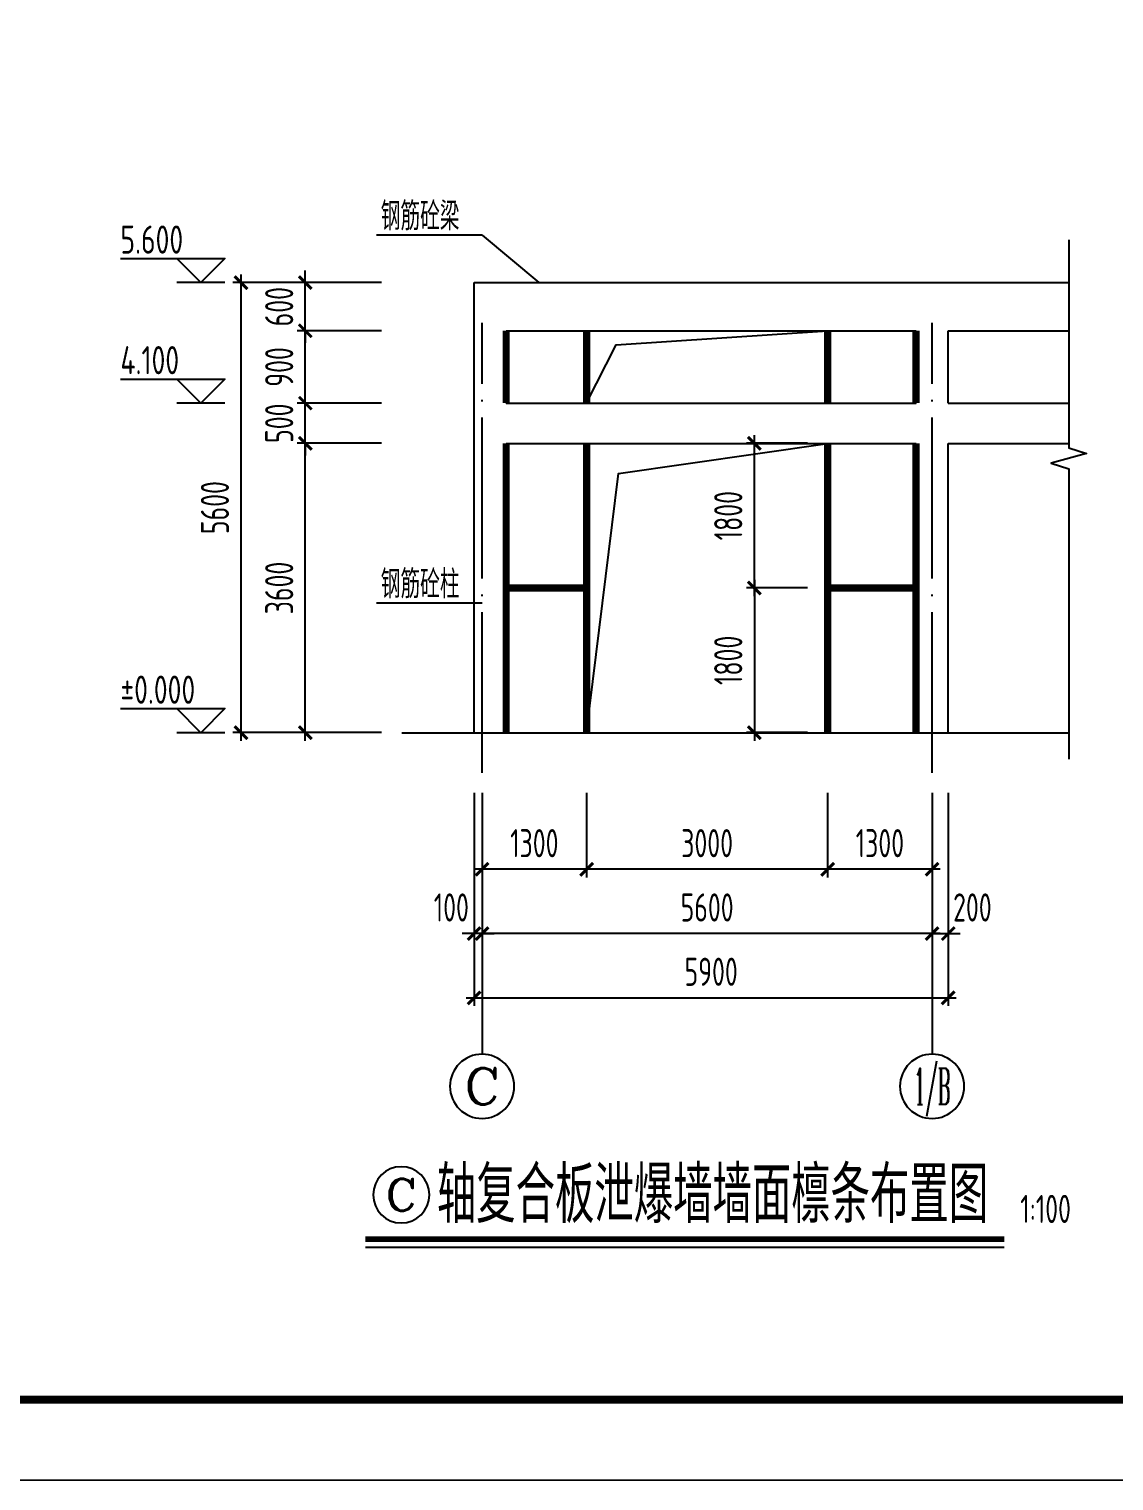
# Model space of a CAD drawing. Extents: x 287065 to 1473467, y 284802 to 344222.
# Drawn here: x 1278192 to 1291693, y 284812 to 302877 of the extents above; entities that cross this region are included whole.
import ezdxf
from ezdxf.enums import TextEntityAlignment as Align

# ---------------------------------------------------------------- set-up
doc = ezdxf.new("R2010")
doc.units = 0
doc.header["$LTSCALE"] = 1000
doc.linetypes.add('DOTE', pattern=[2.42, 2, -0.2, 0.02, -0.2])
doc.layers.get('0').update_dxf_attribs({"linetype": 'CONTINUOUS'})
doc.layers.get('DEFPOINTS').update_dxf_attribs({"linetype": 'CONTINUOUS'})
for name, color, linetype in [('AXIS', 8, 'DOTE'), ('AXIS_DIM', 3, 'CONTINUOUS'), ('AXIS_TEXT', 3, 'CONTINUOUS'), ('FRAME', 3, 'CONTINUOUS'), ('S_BEAM', 4, 'CONTINUOUS'), ('SYMB', 7, 'CONTINUOUS'), ('TEXT', 7, 'CONTINUOUS'), ('THIN', 7, 'CONTINUOUS'), ('地脚线', 7, 'CONTINUOUS'), ('填充', 8, 'CONTINUOUS'), ('柱子', 3, 'CONTINUOUS'), ('檩条', 7, 'CONTINUOUS')]:
    doc.layers.add(name, color=color, linetype=linetype)
doc.layers.add('AXIS-DIM', color=3, linetype='CONTINUOUS', lineweight=15)
doc.styles.add('_TCH_AXIS', font='COMPLEX', dxfattribs={"bigfont": 'GBCBIG'})
doc.styles.add('COMPLEX', font='COMPLEX')
doc.styles.get("Standard").update_dxf_attribs({"font": 'tssdeng.shx', "width": 0.7, "bigfont": 'hztxt.shx'})
doc.styles.add('TSSD_Dimension', font='tssdeng.shx', dxfattribs={"width": 0.7, "bigfont": 'hztxt.shx'})
doc.styles.add('TSSD_Rein', font='tssdeng.shx', dxfattribs={"width": 0.7, "bigfont": 'hztxt.shx'})
doc.dimstyles.new('TSSD_100_100', dxfattribs={"dimtxt": 350, "dimasz": 150, "dimexe": 100, "dimexo": 250, "dimgap": 150, "dimtad": 1, "dimdec": 0, "dimzin": 0, "dimdsep": 46, "dimtxsty": 'TSSD_Dimension', "dimblk": 'ARCHTICK', "dimcen": 0, "dimdle": 100, "dimclrd": 3, "dimclre": 3, "dimclrt": 7, "dimadec": 0, "dimazin": 0, "dimtfac": 1, "dimtdec": 0, "dimtix": 1, "dimtmove": 2, "dimatfit": 3, "dimfxl": 100, "dimtolj": 1, "dimtzin": 0, "dimarcsym": 0})
doc.dimstyles.new('TSSD_100_100$0', dxfattribs={"dimtxt": 350, "dimasz": 100, "dimexe": 100, "dimexo": 250, "dimgap": 100, "dimtad": 1, "dimdec": 0, "dimzin": 0, "dimdsep": 46, "dimtxsty": 'TSSD_Rein', "dimblk": 'ARCHTICK', "dimcen": 0, "dimdle": 100, "dimclrt": 7, "dimadec": 0, "dimazin": 0, "dimtfac": 1, "dimtdec": 0, "dimtix": 1, "dimtmove": 2, "dimatfit": 3, "dimfxl": 100, "dimtolj": 1, "dimtzin": 0, "dimarcsym": 0})

# ---------------------------------------------------------------- blocks, each defined once
blk = doc.blocks.new('A$C2F0C53E4')
at = {"layer": 'FRAME'}
for points in [[(10, 42010, 20, 20, 0), (10, 10, 20, 20, 0), (59410, 10, 20, 20, 0), (59410, 42010, 20, 20, 0)], [(2510, 41010, 100, 100, 0), (2510, 1010, 100, 100, 0), (58410, 1010, 100, 100, 0), (58410, 41010, 100, 100, 0)]]:
    blk.add_lwpolyline(points, format="xyseb", close=True, dxfattribs=at)
blk = doc.blocks.new('_ARCHTICK')
at = {"color": 0}
blk.add_lwpolyline([(-0.53, -0.53, 0.25, 0.25, 0), (0.53, 0.53, 0.5, 0.5, 0)], format="xyseb", dxfattribs=at)
blk = doc.blocks.new('*D778')
at = {"layer": 'AXIS_DIM', "color": 3, "lineweight": -2}
for p, q in [((1283730, 293372), (1283730, 290722)), ((1289630, 293372), (1289630, 290722)), ((1283630, 290822), (1289730, 290822))]:
    blk.add_line(p, q, dxfattribs=at)
at = {"layer": 'DEFPOINTS', "color": 0}
for p in [(1283730, 293622), (1289630, 293622), (1289630, 290822)]:
    blk.add_point(p, dxfattribs=at)
at = {"layer": 'AXIS_DIM', "color": 3, "lineweight": -2, "xscale": 150, "yscale": 150, "zscale": 150, "rotation": 180}
blk.add_blockref('_ARCHTICK', (1283730, 290822), dxfattribs=at)
at = {"layer": 'AXIS_DIM', "color": 3, "lineweight": -2, "xscale": 150, "yscale": 150, "zscale": 150}
blk.add_blockref('_ARCHTICK', (1289630, 290822), dxfattribs=at)
at = {"layer": 'AXIS_DIM', "color": 7, "insert": (1286680, 291147), "char_height": 350, "attachment_point": 5, "style": 'TSSD_Dimension'}
blk.add_mtext('\\A1;5900', dxfattribs=at)
blk = doc.blocks.new('_AXISO')
blk.add_circle((0, 0), 0.5)
at = {"layer": 'AXIS_TEXT', "style": 'COMPLEX', "width": 1.041667}
blk.add_attdef('A', text='', height=0.56, dxfattribs=at).set_placement((-0.25, -0.28), (0.25, -0.28), align=Align.FIT)
blk = doc.blocks.new('*D779')
at = {"layer": 'AXIS_DIM', "color": 3, "lineweight": -2}
for p, q in [((1283730, 293372), (1283730, 291522)), ((1283830, 293372), (1283830, 291522)), ((1283730, 291622), (1283580, 291622)), ((1283830, 291622), (1283730, 291622)), ((1283830, 291622), (1283980, 291622))]:
    blk.add_line(p, q, dxfattribs=at)
at = {"layer": 'DEFPOINTS', "color": 0}
for p in [(1283730, 293622), (1283830, 293622), (1283730, 291622)]:
    blk.add_point(p, dxfattribs=at)
at = {"layer": 'AXIS_DIM', "color": 3, "lineweight": -2, "xscale": 150, "yscale": 150, "zscale": 150}
blk.add_blockref('_ARCHTICK', (1283730, 291622), dxfattribs=at)
at = {"layer": 'AXIS_DIM', "color": 3, "lineweight": -2, "xscale": 150, "yscale": 150, "zscale": 150, "rotation": 180}
blk.add_blockref('_ARCHTICK', (1283830, 291622), dxfattribs=at)
at = {"layer": 'AXIS_DIM', "color": 7, "insert": (1283447, 291947), "char_height": 350, "attachment_point": 5, "style": 'TSSD_Dimension'}
blk.add_mtext('\\A1;100', dxfattribs=at)
blk = doc.blocks.new('*D780')
at = {"layer": 'AXIS_DIM', "color": 3, "lineweight": -2}
for p, q in [((1283830, 293372), (1283830, 291522)), ((1289430, 293372), (1289430, 291522)), ((1289530, 291622), (1283730, 291622))]:
    blk.add_line(p, q, dxfattribs=at)
at = {"layer": 'DEFPOINTS', "color": 0}
for p in [(1283830, 293622), (1289430, 293622), (1283830, 291622)]:
    blk.add_point(p, dxfattribs=at)
at = {"layer": 'AXIS_DIM', "color": 3, "lineweight": -2, "xscale": 150, "yscale": 150, "zscale": 150, "rotation": 180}
blk.add_blockref('_ARCHTICK', (1283830, 291622), dxfattribs=at)
at = {"layer": 'AXIS_DIM', "color": 3, "lineweight": -2, "xscale": 150, "yscale": 150, "zscale": 150}
blk.add_blockref('_ARCHTICK', (1289430, 291622), dxfattribs=at)
at = {"layer": 'AXIS_DIM', "color": 7, "insert": (1286630, 291947), "char_height": 350, "attachment_point": 5, "style": 'TSSD_Dimension'}
blk.add_mtext('\\A1;5600', dxfattribs=at)
blk = doc.blocks.new('*D781')
at = {"layer": 'AXIS_DIM', "color": 3, "lineweight": -2}
for p, q in [((1289430, 293372), (1289430, 291522)), ((1289630, 293372), (1289630, 291522)), ((1289430, 291622), (1289280, 291622)), ((1289430, 291622), (1289630, 291622)), ((1289630, 291622), (1289780, 291622))]:
    blk.add_line(p, q, dxfattribs=at)
at = {"layer": 'DEFPOINTS', "color": 0}
for p in [(1289430, 293622), (1289630, 293622), (1289630, 291622)]:
    blk.add_point(p, dxfattribs=at)
at = {"layer": 'AXIS_DIM', "color": 3, "lineweight": -2, "xscale": 150, "yscale": 150, "zscale": 150}
blk.add_blockref('_ARCHTICK', (1289430, 291622), dxfattribs=at)
at = {"layer": 'AXIS_DIM', "color": 3, "lineweight": -2, "xscale": 150, "yscale": 150, "zscale": 150, "rotation": 180}
blk.add_blockref('_ARCHTICK', (1289630, 291622), dxfattribs=at)
at = {"layer": 'AXIS_DIM', "color": 7, "insert": (1289931, 291947), "char_height": 350, "attachment_point": 5, "style": 'TSSD_Dimension'}
blk.add_mtext('\\A1;200', dxfattribs=at)
blk = doc.blocks.new('*D782')
at = {"layer": 'AXIS_DIM', "color": 3, "lineweight": -2}
for p, q in [((1283830, 293372), (1283830, 292322)), ((1285130, 293372), (1285130, 292322)), ((1285230, 292422), (1283730, 292422))]:
    blk.add_line(p, q, dxfattribs=at)
at = {"layer": 'DEFPOINTS', "color": 0}
for p in [(1283830, 293622), (1285130, 293622), (1283830, 292422)]:
    blk.add_point(p, dxfattribs=at)
at = {"layer": 'AXIS_DIM', "color": 3, "lineweight": -2, "xscale": 150, "yscale": 150, "zscale": 150, "rotation": 180}
blk.add_blockref('_ARCHTICK', (1283830, 292422), dxfattribs=at)
at = {"layer": 'AXIS_DIM', "color": 3, "lineweight": -2, "xscale": 150, "yscale": 150, "zscale": 150}
blk.add_blockref('_ARCHTICK', (1285130, 292422), dxfattribs=at)
at = {"layer": 'AXIS_DIM', "color": 7, "insert": (1284480, 292747), "char_height": 350, "attachment_point": 5, "style": 'TSSD_Dimension'}
blk.add_mtext('\\A1;1300', dxfattribs=at)
blk = doc.blocks.new('*D783')
at = {"layer": 'AXIS_DIM', "color": 3, "lineweight": -2}
for p, q in [((1285130, 293372), (1285130, 292322)), ((1288130, 293372), (1288130, 292322)), ((1288230, 292422), (1285030, 292422))]:
    blk.add_line(p, q, dxfattribs=at)
at = {"layer": 'DEFPOINTS', "color": 0}
for p in [(1285130, 293622), (1288130, 293622), (1285130, 292422)]:
    blk.add_point(p, dxfattribs=at)
at = {"layer": 'AXIS_DIM', "color": 3, "lineweight": -2, "xscale": 150, "yscale": 150, "zscale": 150, "rotation": 180}
blk.add_blockref('_ARCHTICK', (1285130, 292422), dxfattribs=at)
at = {"layer": 'AXIS_DIM', "color": 3, "lineweight": -2, "xscale": 150, "yscale": 150, "zscale": 150}
blk.add_blockref('_ARCHTICK', (1288130, 292422), dxfattribs=at)
at = {"layer": 'AXIS_DIM', "color": 7, "insert": (1286630, 292747), "char_height": 350, "attachment_point": 5, "style": 'TSSD_Dimension'}
blk.add_mtext('\\A1;3000', dxfattribs=at)
blk = doc.blocks.new('*D784')
at = {"layer": 'AXIS_DIM', "color": 3, "lineweight": -2}
for p, q in [((1288130, 293372), (1288130, 292322)), ((1289430, 293372), (1289430, 292322)), ((1289530, 292422), (1288030, 292422))]:
    blk.add_line(p, q, dxfattribs=at)
at = {"layer": 'DEFPOINTS', "color": 0}
for p in [(1288130, 293622), (1289430, 293622), (1288130, 292422)]:
    blk.add_point(p, dxfattribs=at)
at = {"layer": 'AXIS_DIM', "color": 3, "lineweight": -2, "xscale": 150, "yscale": 150, "zscale": 150, "rotation": 180}
blk.add_blockref('_ARCHTICK', (1288130, 292422), dxfattribs=at)
at = {"layer": 'AXIS_DIM', "color": 3, "lineweight": -2, "xscale": 150, "yscale": 150, "zscale": 150}
blk.add_blockref('_ARCHTICK', (1289430, 292422), dxfattribs=at)
at = {"layer": 'AXIS_DIM', "color": 7, "insert": (1288780, 292747), "char_height": 350, "attachment_point": 5, "style": 'TSSD_Dimension'}
blk.add_mtext('\\A1;1300', dxfattribs=at)
blk = doc.blocks.new('*D786')
at = {"layer": 'AXIS-DIM', "color": 3, "lineweight": -2}
for p, q in [((1282580, 297722), (1281530, 297722)), ((1281630, 294022), (1281630, 297822)), ((1282580, 294122), (1281530, 294122))]:
    blk.add_line(p, q, dxfattribs=at)
at = {"layer": 'DEFPOINTS', "color": 0}
for p in [(1281630, 297722), (1282830, 297722, -100), (1282830, 294122, -100)]:
    blk.add_point(p, dxfattribs=at)
at = {"layer": 'AXIS-DIM', "color": 3, "lineweight": -2, "xscale": 150, "yscale": 150, "zscale": 150}
for p, rotation in [((1281630, 297722), 90), ((1281630, 294122), 270)]:
    blk.add_blockref('_ARCHTICK', p, dxfattribs=dict(at, rotation=rotation))
at = {"layer": 'AXIS-DIM', "color": 7, "insert": (1281305, 295922), "char_height": 350, "attachment_point": 5, "rotation": 90, "style": 'TSSD_Dimension'}
blk.add_mtext('\\A1;3600', dxfattribs=at)
blk = doc.blocks.new('*D787')
at = {"layer": 'AXIS-DIM', "color": 3, "lineweight": -2}
for p, q in [((1282580, 299722), (1280730, 299722)), ((1280830, 294022), (1280830, 299822)), ((1282580, 294122), (1280730, 294122))]:
    blk.add_line(p, q, dxfattribs=at)
at = {"layer": 'DEFPOINTS', "color": 0}
for p in [(1280830, 299722), (1282830, 299722, -100), (1282830, 294122, -100)]:
    blk.add_point(p, dxfattribs=at)
at = {"layer": 'AXIS-DIM', "color": 3, "lineweight": -2, "xscale": 150, "yscale": 150, "zscale": 150}
for p, rotation in [((1280830, 299722), 90), ((1280830, 294122), 270)]:
    blk.add_blockref('_ARCHTICK', p, dxfattribs=dict(at, rotation=rotation))
at = {"layer": 'AXIS-DIM', "color": 7, "insert": (1280505, 296922), "char_height": 350, "attachment_point": 5, "rotation": 90, "style": 'TSSD_Dimension'}
blk.add_mtext('\\A1;5600', dxfattribs=at)
blk = doc.blocks.new('*D788')
at = {"layer": 'AXIS-DIM', "color": 3, "lineweight": -2}
for p, q in [((1281630, 298222), (1281630, 298372)), ((1282580, 298222), (1281530, 298222)), ((1281630, 297722), (1281630, 298222)), ((1282580, 297722), (1281530, 297722)), ((1281630, 297722), (1281630, 297572))]:
    blk.add_line(p, q, dxfattribs=at)
at = {"layer": 'DEFPOINTS', "color": 0}
for p in [(1281630, 298222), (1282830, 298222), (1282830, 297722)]:
    blk.add_point(p, dxfattribs=at)
at = {"layer": 'AXIS-DIM', "color": 3, "lineweight": -2, "xscale": 150, "yscale": 150, "zscale": 150}
for p, rotation in [((1281630, 298222), 270), ((1281630, 297722), 90)]:
    blk.add_blockref('_ARCHTICK', p, dxfattribs=dict(at, rotation=rotation))
at = {"layer": 'AXIS-DIM', "color": 7, "insert": (1281305, 297972), "char_height": 350, "attachment_point": 5, "rotation": 90, "style": 'TSSD_Dimension'}
blk.add_mtext('\\A1;500', dxfattribs=at)
blk = doc.blocks.new('*D789')
at = {"layer": 'AXIS-DIM', "color": 3, "lineweight": -2}
for p, q in [((1281630, 298122), (1281630, 299222)), ((1282580, 299122), (1281530, 299122)), ((1282580, 298222), (1281530, 298222))]:
    blk.add_line(p, q, dxfattribs=at)
at = {"layer": 'DEFPOINTS', "color": 0}
for p in [(1281630, 299122), (1282830, 299122), (1282830, 298222)]:
    blk.add_point(p, dxfattribs=at)
at = {"layer": 'AXIS-DIM', "color": 3, "lineweight": -2, "xscale": 150, "yscale": 150, "zscale": 150}
for p, rotation in [((1281630, 299122), 90), ((1281630, 298222), 270)]:
    blk.add_blockref('_ARCHTICK', p, dxfattribs=dict(at, rotation=rotation))
at = {"layer": 'AXIS-DIM', "color": 7, "insert": (1281305, 298672), "char_height": 350, "attachment_point": 5, "rotation": 90, "style": 'TSSD_Dimension'}
blk.add_mtext('\\A1;900', dxfattribs=at)
blk = doc.blocks.new('*D785')
at = {"layer": 'AXIS-DIM', "color": 3, "lineweight": -2}
for p, q in [((1282580, 299722), (1281530, 299722)), ((1281630, 299722), (1281630, 299872)), ((1281630, 299122), (1281630, 299722)), ((1282580, 299122), (1281530, 299122)), ((1281630, 299122), (1281630, 298972))]:
    blk.add_line(p, q, dxfattribs=at)
at = {"layer": 'DEFPOINTS', "color": 0}
for p in [(1281630, 299722), (1282830, 299722), (1282830, 299122)]:
    blk.add_point(p, dxfattribs=at)
at = {"layer": 'AXIS-DIM', "color": 3, "lineweight": -2, "xscale": 150, "yscale": 150, "zscale": 150}
for p, rotation in [((1281630, 299722), 270), ((1281630, 299122), 90)]:
    blk.add_blockref('_ARCHTICK', p, dxfattribs=dict(at, rotation=rotation))
at = {"layer": 'AXIS-DIM', "color": 7, "insert": (1281305, 299422), "char_height": 350, "attachment_point": 5, "rotation": 90, "style": 'TSSD_Dimension'}
blk.add_mtext('\\A1;600', dxfattribs=at)
blk = doc.blocks.new('*D949')
at = {"layer": 'AXIS_DIM', "color": 3, "lineweight": -2}
for p, q in [((1287880, 295922), (1287118, 295922)), ((1287218, 296022), (1287218, 294022)), ((1287880, 294122), (1287118, 294122))]:
    blk.add_line(p, q, dxfattribs=at)
at = {"layer": 'DEFPOINTS', "color": 0}
for p in [(1288130, 295922), (1287218, 294122), (1288130, 294122)]:
    blk.add_point(p, dxfattribs=at)
at = {"layer": 'AXIS_DIM', "color": 3, "lineweight": -2, "xscale": 150, "yscale": 150, "zscale": 150}
for p, rotation in [((1287218, 295922), 90), ((1287218, 294122), 270)]:
    blk.add_blockref('_ARCHTICK', p, dxfattribs=dict(at, rotation=rotation))
at = {"layer": 'AXIS_DIM', "color": 7, "insert": (1286893, 295022), "char_height": 350, "attachment_point": 5, "rotation": 90, "style": 'TSSD_Dimension'}
blk.add_mtext('\\A1;1800', dxfattribs=at)
blk = doc.blocks.new('*D950')
at = {"layer": 'AXIS_DIM', "color": 3, "lineweight": -2}
for p, q in [((1287880, 297722), (1287118, 297722)), ((1287218, 295822), (1287218, 297822)), ((1287880, 295922), (1287118, 295922))]:
    blk.add_line(p, q, dxfattribs=at)
at = {"layer": 'DEFPOINTS', "color": 0}
for p in [(1287218, 297722), (1288130, 297722), (1288130, 295922)]:
    blk.add_point(p, dxfattribs=at)
at = {"layer": 'AXIS_DIM', "color": 3, "lineweight": -2, "xscale": 150, "yscale": 150, "zscale": 150}
for p, rotation in [((1287218, 297722), 90), ((1287218, 295922), 270)]:
    blk.add_blockref('_ARCHTICK', p, dxfattribs=dict(at, rotation=rotation))
at = {"layer": 'AXIS_DIM', "color": 7, "insert": (1286893, 296822), "char_height": 350, "attachment_point": 5, "rotation": 90, "style": 'TSSD_Dimension'}
blk.add_mtext('\\A1;1800', dxfattribs=at)

msp = doc.modelspace()

# ---------------------------------------------------------------- linework, layer by layer
at = {"layer": 'AXIS'}
for p, q in [((1283829.734, 293621.708), (1283829.734, 299221.708)), ((1289429.734, 293621.708), (1289429.734, 299221.708))]:
    msp.add_line(p, q, dxfattribs=at)
at = {"layer": 'AXIS_TEXT'}
for p, q in [((1283829.734, 293371.708), (1283829.734, 290121.708)), ((1289429.734, 293371.708), (1289429.734, 290121.708))]:
    msp.add_line(p, q, dxfattribs=at)
at = {"layer": 'S_BEAM', "color": 8}
for p, q in [((1283729.734, 299722.039), (1291129.734, 299722.039)), ((1284129.734, 299121.708), (1289229.734, 299121.708)), ((1289629.734, 299121.708), (1291129.734, 299121.708)), ((1284129.734, 298221.708), (1289229.734, 298221.708)), ((1289629.734, 298221.708), (1291129.734, 298221.708)), ((1284129.734, 297721.708), (1289229.734, 297721.708)), ((1289629.734, 297721.708), (1291129.734, 297721.708))]:
    msp.add_line(p, q, dxfattribs=at)
at = {"layer": 'TEXT', "linetype": 'ByBlock'}
for p, q in [((1283829.734, 300312.583), (1282514.545, 300312.583)), ((1283829.734, 295734.766), (1282514.545, 295734.766))]:
    msp.add_line(p, q, dxfattribs=at)
at = {"layer": 'TEXT'}
msp.add_line((1282377.371, 287721.708), (1290327.041, 287721.708), dxfattribs=at)
at = {"layer": 'TEXT', "linetype": 'ByBlock'}
msp.add_lwpolyline([(1283829.734, 300312.583), (1284535.708, 299722.039)], dxfattribs=at)
at = {"layer": 'TEXT', "const_width": 70}
msp.add_lwpolyline([(1290327.041, 287821.708), (1282377.371, 287821.708)], dxfattribs=at)
at = {"layer": 'THIN'}
for points in [[(1291129.734, 300254.815), (1291129.734, 297665.208), (1291349.734, 297595.208), (1290909.734, 297475.208), (1291129.734, 297405.208), (1291129.734, 293791.708)], [(1279329.462, 300022.039), (1280629.75, 300022.039), (1280329.75, 299722.039), (1280029.75, 300022.039)], [(1280629.75, 299722.039), (1280029.75, 299722.039)], [(1285129.734, 298221.708), (1285497.492, 298946.483), (1288129.734, 299121.708)], [(1279329.462, 298521.708), (1280629.75, 298521.708), (1280329.75, 298221.708), (1280029.75, 298521.708)], [(1280629.75, 298221.708), (1280029.75, 298221.708)], [(1285129.734, 294121.708), (1285528.465, 297345.712), (1288129.734, 297721.708)]]:
    msp.add_lwpolyline(points, dxfattribs=at)
at = {"layer": 'THIN', "elevation": 100}
for points in [[(1279329.462, 294421.708), (1280629.75, 294421.708), (1280329.75, 294121.708), (1280029.75, 294421.708)], [(1280629.75, 294121.708), (1280029.75, 294121.708)]]:
    msp.add_lwpolyline(points, dxfattribs=at)
at = {"layer": '地脚线'}
msp.add_line((1282829.734, 294121.708), (1291129.734, 294121.708), dxfattribs=at)
at = {"layer": '柱子', "color": 8}
for p, q in [((1283729.734, 294121.708), (1283729.734, 299722.039)), ((1284129.734, 298221.708), (1284129.734, 299121.708)), ((1289229.734, 298221.708), (1289229.734, 299121.708)), ((1289629.734, 298221.708), (1289629.734, 299121.708)), ((1284129.734, 294121.708), (1284129.734, 297721.708)), ((1289229.734, 294121.708), (1289229.734, 297721.708)), ((1289629.734, 294121.708), (1289629.734, 297721.708))]:
    msp.add_line(p, q, dxfattribs=at)
at = {"layer": '檩条', "const_width": 90}
for points in [[(1284129.734, 298221.708), (1284129.734, 299121.708)], [(1285129.734, 298221.708), (1285129.734, 299121.708)], [(1288129.734, 298221.708), (1288129.734, 299121.708)], [(1289229.734, 298221.708), (1289229.734, 299121.708)], [(1284129.734, 294121.708), (1284129.734, 297721.708)], [(1285129.734, 294121.708), (1285129.734, 297721.708)], [(1288129.734, 294121.708), (1288129.734, 297721.708)], [(1289229.734, 294121.708), (1289229.734, 297721.708)], [(1288129.734, 295921.708), (1289229.734, 295921.708)]]:
    msp.add_lwpolyline(points, dxfattribs=at)
at = {"layer": '檩条', "const_width": 90, "elevation": 100}
msp.add_lwpolyline([(1284129.734, 295921.708), (1285129.734, 295921.708)], dxfattribs=at)

# ---------------------------------------------------------------- block references
at = {"layer": 'AXIS_TEXT'}
ref = msp.add_blockref('_AXISO', (1283829.734, 289721.708), dxfattribs=dict(at, xscale=-800, yscale=800, zscale=800))
ref.add_attrib('A', 'C', dxfattribs={"height": 452.548, "style": '_TCH_AXIS', "width": 1.4}).set_placement((1283603.46, 289495.434), (1284056.008, 289495.434), align=Align.FIT)
ref = msp.add_blockref('_AXISO', (1289429.734, 289721.708), dxfattribs=dict(at, xscale=-800, yscale=800, zscale=800))
ref.add_attrib('A', '1/B', dxfattribs={"height": 452.5483, "style": '_TCH_AXIS', "width": 0.388889}).set_placement((1289203.46, 289495.434), (1289656.008, 289495.434), align=Align.FIT)
at = {"layer": 'TEXT', "linetype": 'ByBlock'}
ref = msp.add_blockref('_AXISO', (1282823.936, 288371.708), dxfattribs=dict(at, xscale=-700, yscale=700, zscale=700))
ref.add_attrib('A', 'C', dxfattribs={"layer": 'AXIS_TEXT', "height": 395.98, "style": '_TCH_AXIS', "width": 1.4}).set_placement((1282625.946, 288173.718), (1283021.926, 288173.718), align=Align.FIT)
at = {"layer": '填充'}
msp.add_blockref('A$C2F0C53E4', (1255546.971, 284811.708), dxfattribs=at)

# ---------------------------------------------------------------- texts
at = {"layer": 'SYMB', "width": 0.75}
for s, p in [('5.600', (1279329.462, 300082.039)), ('4.100', (1279329.462, 298581.708)), ('%%P0.000', (1279329.462, 294481.708, 100))]:
    msp.add_text(s, height=350, dxfattribs=at).set_placement(p)
at = {"layer": 'TEXT', "linetype": 'ByBlock', "style": 'TSSD_Rein', "width": 0.7}
for s, p in [('钢筋砼梁', (1282569.147, 300372.583)), ('钢筋砼柱', (1282569.147, 295794.766)), ('1:100', (1290527.041, 288021.708))]:
    msp.add_text(s, height=350, dxfattribs=at).set_placement(p)
msp.add_text('轴复合板泄爆墙墙面檩条布置图', height=700, dxfattribs=at).set_placement((1290127.041, 288021.708), align=Align.RIGHT)

# ---------------------------------------------------------------- dimensions: what is measured, and where the dimension line sits
at = {"layer": 'AXIS-DIM'}
for base, p2, picture, middle in [((1280829.75, 299722.039, 100), (1282829.734, 299722.039), '*D787', (1280504.75, 296921.873, 100)), ((1281629.75, 297721.708, 100), (1282829.734, 297721.708), '*D786', (1281304.75, 295921.708, 100))]:
    dim = msp.add_linear_dim(base=base, p1=(1282829.734, 294121.708), p2=p2, angle=90, dimstyle='TSSD_100_100', dxfattribs=at)
    dim.commit()
    dim.dimension.update_dxf_attribs({"geometry": picture, "text_midpoint": middle})
for base, p1, p2, picture, middle in [((1281629.75, 299722.039), (1282829.734, 299122.039), (1282829.734, 299722.039), '*D785', (1281304.75, 299422.039)), ((1281629.75, 299122.039), (1282829.734, 298221.708), (1282829.734, 299122.039), '*D789', (1281304.75, 298671.873)), ((1281629.75, 298221.708), (1282829.734, 297721.708), (1282829.734, 298221.708), '*D788', (1281304.75, 297971.708))]:
    dim = msp.add_linear_dim(base=base, p1=p1, p2=p2, angle=90, dimstyle='TSSD_100_100$0', override={"dimasz": 150, "dimgap": 150, "dimtxsty": 'TSSD_Dimension', "dimclrd": 3, "dimclre": 3}, dxfattribs=at)
    dim.commit()
    dim.dimension.update_dxf_attribs({"geometry": picture, "text_midpoint": middle})
at = {"layer": 'AXIS_DIM'}
for base, p2, picture, middle in [((1287218.464, 297721.708), (1288129.734, 297721.708), '*D950', (1286893.464, 296821.708)), ((1287218.464, 294121.708), (1288129.734, 294121.708), '*D949', (1286893.464, 295021.708))]:
    dim = msp.add_linear_dim(base=base, p1=(1288129.734, 295921.708), p2=p2, angle=90, dimstyle='TSSD_100_100$0', override={"dimasz": 150, "dimgap": 150, "dimtxsty": 'TSSD_Dimension', "dimclrd": 3, "dimclre": 3}, dxfattribs=at)
    dim.commit()
    dim.dimension.update_dxf_attribs({"geometry": picture, "text_midpoint": middle})
dim = msp.add_linear_dim(base=(1283729.734, 291621.708), p1=(1283829.734, 293621.708), p2=(1283729.734, 293621.708), angle=180, dimstyle='TSSD_100_100', dxfattribs=at)
dim.commit()
dim.dimension.update_dxf_attribs({"geometry": '*D779', "text_midpoint": (1283447.491, 291946.708), "dimtype": 129})
for p1, p2, distance, picture, middle in [((1283729.734, 293621.708), (1289629.734, 293621.708), -2800, '*D778', (1286679.734, 291146.708)), ((1289429.734, 293621.708), (1283829.734, 293621.708), 2000, '*D780', (1286629.734, 291946.708))]:
    dim = msp.add_aligned_dim(p1=p1, p2=p2, distance=distance, dimstyle='TSSD_100_100', dxfattribs=at)
    dim.commit()
    dim.dimension.update_dxf_attribs({"geometry": picture, "text_midpoint": middle})
for p1, p2, picture, middle in [((1285129.734, 293621.708), (1283829.734, 293621.708), '*D782', (1284479.734, 292746.708)), ((1288129.734, 293621.708), (1285129.734, 293621.708), '*D783', (1286629.734, 292746.708)), ((1289429.734, 293621.708), (1288129.734, 293621.708), '*D784', (1288779.734, 292746.708))]:
    dim = msp.add_aligned_dim(p1=p1, p2=p2, distance=1200, dimstyle='TSSD_100_100$0', override={"dimasz": 150, "dimgap": 150, "dimtxsty": 'TSSD_Dimension', "dimclrd": 3, "dimclre": 3}, dxfattribs=at)
    dim.commit()
    dim.dimension.update_dxf_attribs({"geometry": picture, "text_midpoint": middle})
dim = msp.add_linear_dim(base=(1289629.734, 291621.708), p1=(1289429.734, 293621.708), p2=(1289629.734, 293621.708), dimstyle='TSSD_100_100$0', override={"dimasz": 150, "dimgap": 150, "dimtxsty": 'TSSD_Dimension', "dimclrd": 3, "dimclre": 3}, dxfattribs=at)
dim.commit()
dim.dimension.update_dxf_attribs({"geometry": '*D781', "text_midpoint": (1289930.824, 291946.708), "dimtype": 128})

doc.saveas('drawing.dxf')
